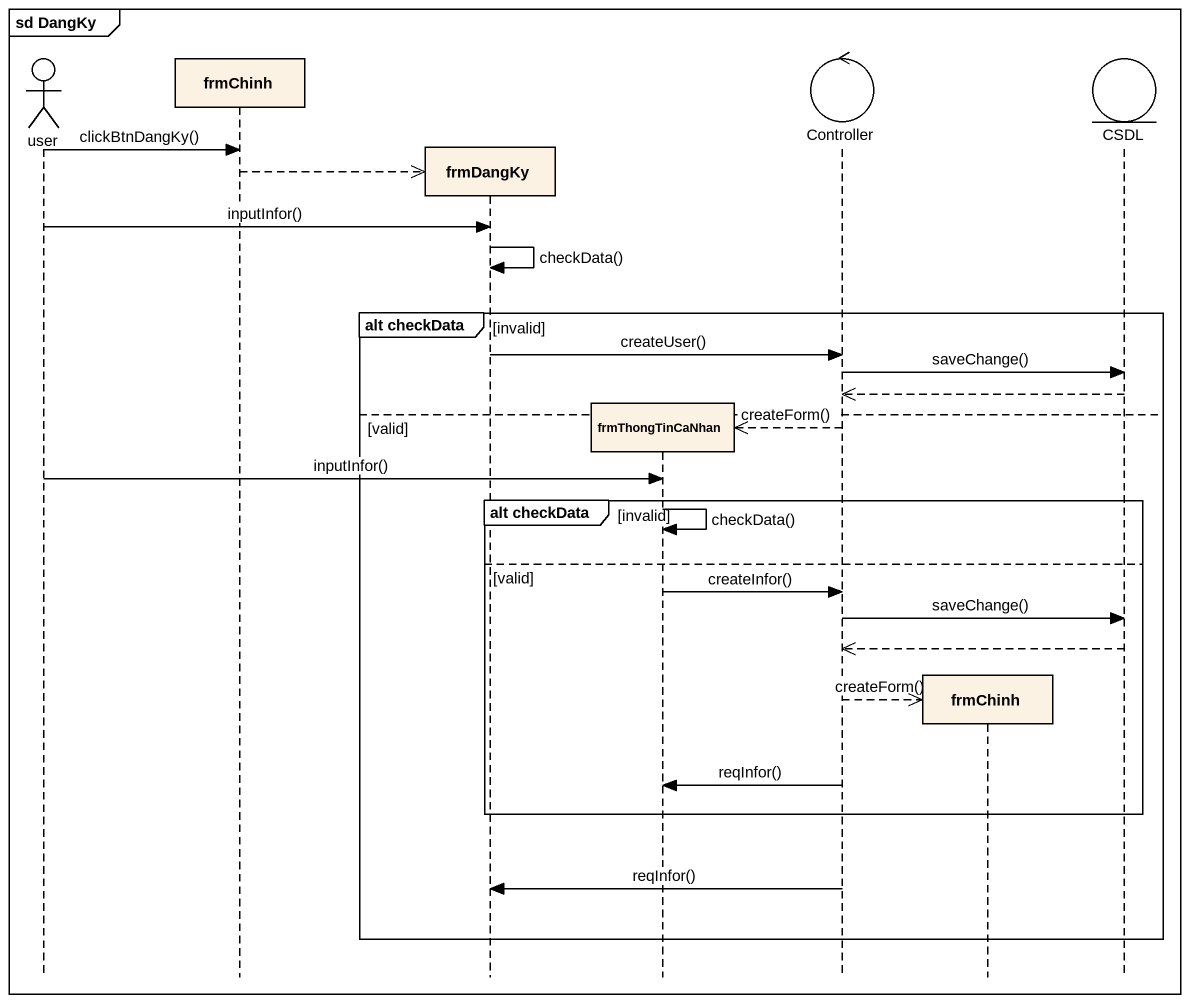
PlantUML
@startuml
mainframe sd DangKy
hide footbox
actor user
participant frmChinh
participant frmDangKy
participant frmThongTinCaNhan
control Controller
participant "frmChinh" as frmChinh_2
entity CSDL

user -> frmChinh : clickBtnDangKy()
frmChinh -->> frmDangKy **
user -> frmDangKy : inputInfor()
frmDangKy -> frmDangKy : checkData()
group alt checkData [invalid]
  frmDangKy -> Controller : createUser()
  Controller -> CSDL : saveChange()
  CSDL -->> Controller
else valid
  Controller -->> frmThongTinCaNhan ** : createForm()
  user -> frmThongTinCaNhan : inputInfor()
  group alt checkData [invalid]
    frmThongTinCaNhan -> frmThongTinCaNhan : checkData()
  else valid
    frmThongTinCaNhan -> Controller : createInfor()
    Controller -> CSDL : saveChange()
    CSDL -->> Controller
    Controller -->> frmChinh_2 ** : createForm()
    Controller -> frmThongTinCaNhan : reqInfor()
  end
  Controller -> frmDangKy : reqInfor()
end
@enduml
